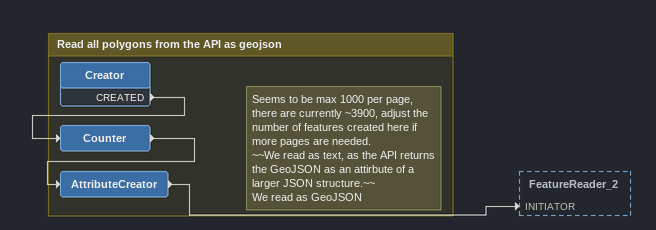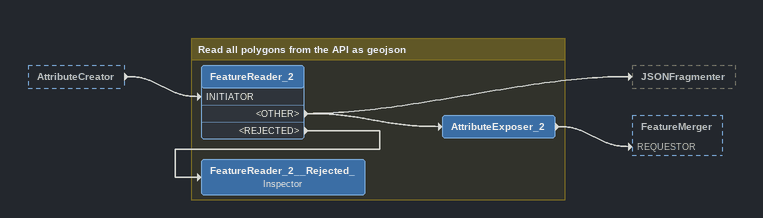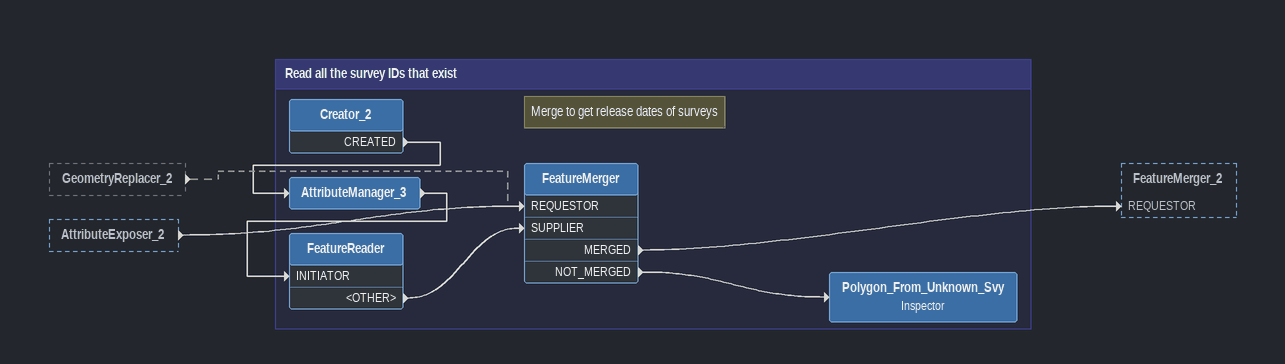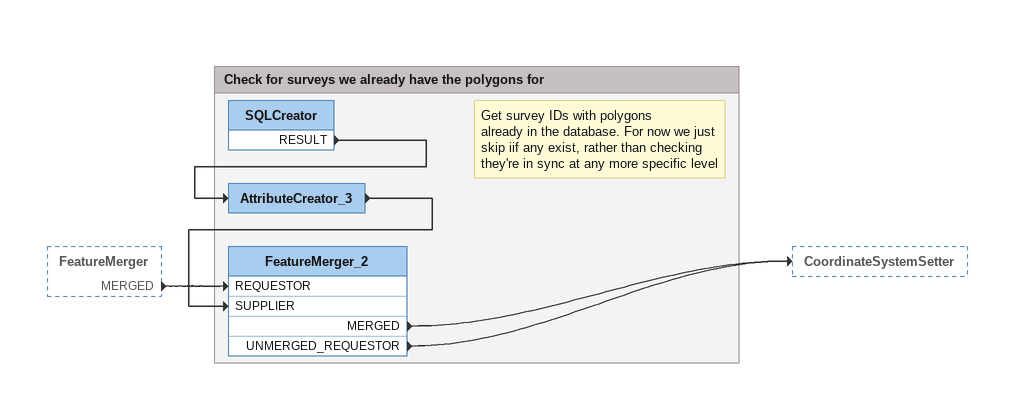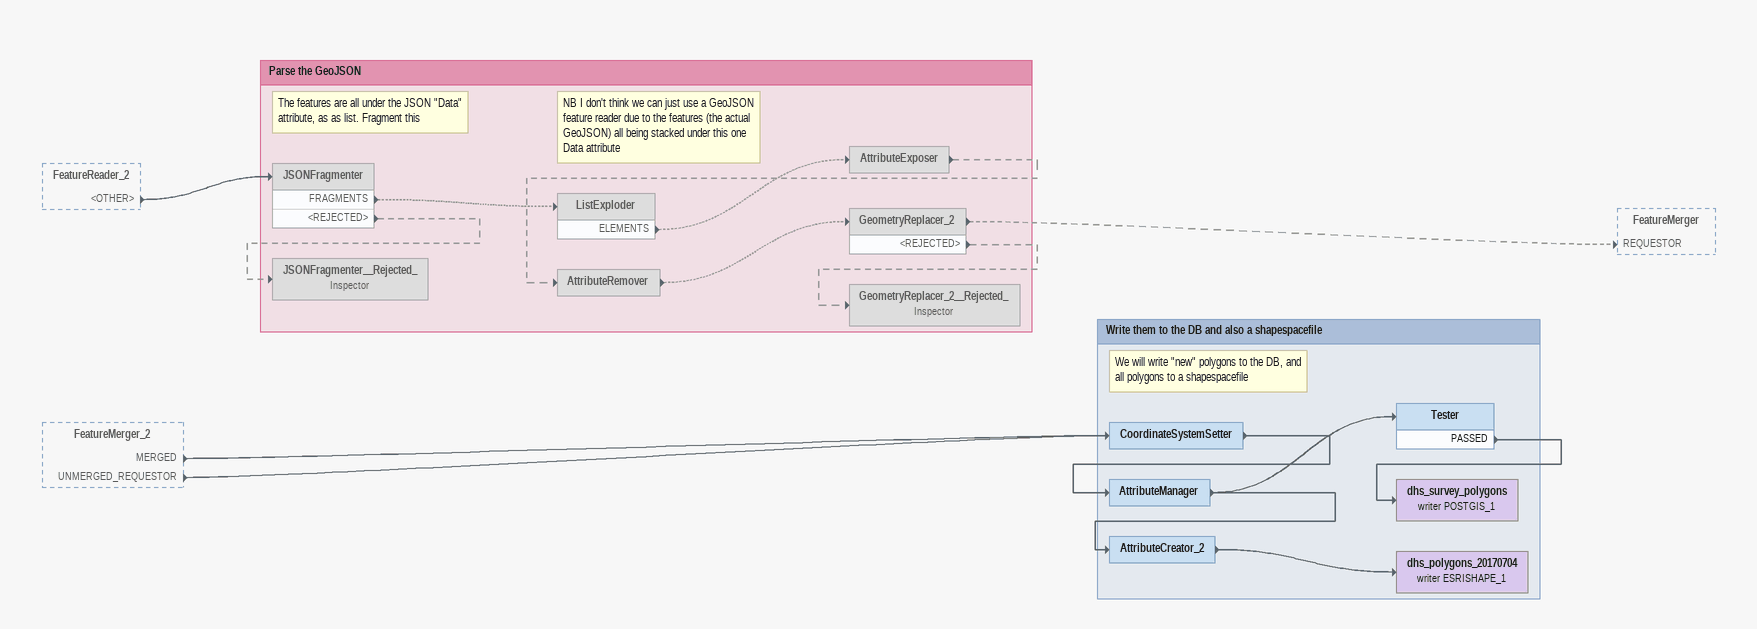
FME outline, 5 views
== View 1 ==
Bookmark: Read all polygons from the API as geojson
Creator
    CREATED -> Counter
Note: Seems to be max 1000 per page, there are currently ~3900, adjust the number of features created here if more pages are needed. / ~~We read as text, as the API returns the GeoJSON as an attirbute of a larger JSON structure.~~ / We read as GeoJSON
Counter
    -> AttributeCreator
AttributeCreator
    -> FeatureReader_2 [INITIATOR]

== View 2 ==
AttributeCreator [outside]
    -> FeatureReader_2 [INITIATOR]

Bookmark: Read all polygons from the API as geojson
FeatureReader_2
    <OTHER> -> JSONFragmenter
    <OTHER> -> AttributeExposer_2
    <REJECTED> -> FeatureReader_2__Rejected_
AttributeExposer_2
    -> FeatureMerger [REQUESTOR]
FeatureReader_2__Rejected_: Inspector

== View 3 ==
GeometryReplacer_2 [outside]
    -> FeatureMerger [REQUESTOR] [off]
AttributeExposer_2 [outside]
    -> FeatureMerger [REQUESTOR]

Bookmark: Read all the survey IDs that exist
Creator_2
    CREATED -> AttributeManager_3
AttributeManager_3
    -> FeatureReader [INITIATOR]
FeatureReader
    <OTHER> -> FeatureMerger [SUPPLIER]
Note: Merge to get release dates of surveys
FeatureMerger
    MERGED -> FeatureMerger_2 [REQUESTOR]
    NOT_MERGED -> Polygon_From_Unknown_Svy
Polygon_From_Unknown_Svy: Inspector

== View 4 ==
FeatureMerger [outside]
    MERGED -> FeatureMerger_2 [REQUESTOR]

Bookmark: Check for surveys we already have the polygons for
Note: Get survey IDs with polygons / already in the database. For now we just skip iif any exist, rather than checking they're in sync at any more specific level
SQLCreator
    RESULT -> AttributeCreator_3
AttributeCreator_3
    -> FeatureMerger_2 [SUPPLIER]
FeatureMerger_2
    MERGED -> CoordinateSystemSetter
    UNMERGED_REQUESTOR -> CoordinateSystemSetter

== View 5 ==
FeatureReader_2 [outside]
    <OTHER> -> JSONFragmenter
FeatureMerger_2 [outside]
    MERGED -> CoordinateSystemSetter
    UNMERGED_REQUESTOR -> CoordinateSystemSetter

Bookmark: Parse the GeoJSON
Note: The features are all under the JSON "Data" attribute, as as list. Fragment this
JSONFragmenter [off]
    FRAGMENTS -> ListExploder [off]
    <REJECTED> -> JSONFragmenter__Rejected_ [off]
Note: NB I don't think we can just use a GeoJSON feature reader due to the features (the actual GeoJSON) all being stacked under this one Data attribute
ListExploder [off]
    ELEMENTS -> AttributeExposer [off]
AttributeExposer [off]
    -> AttributeRemover [off]
AttributeRemover [off]
    -> GeometryReplacer_2 [off]
GeometryReplacer_2 [off]
    -> FeatureMerger [REQUESTOR] [off]
    <REJECTED> -> GeometryReplacer_2__Rejected_ [off]
GeometryReplacer_2__Rejected_: Inspector [off]
JSONFragmenter__Rejected_: Inspector [off]

Bookmark: Write them to the DB and also a shapespacefile
Note: We will write "new" polygons to the DB, and all polygons to a shapespacefile
CoordinateSystemSetter
    -> AttributeManager
AttributeManager
    -> Tester
    -> AttributeCreator_2
Tester
    PASSED -> dhs_survey_polygons (writer POSTGIS_1)
dhs_survey_polygons (writer POSTGIS_1)
AttributeCreator_2
    -> dhs_polygons_20170704 (writer ESRISHAPE_1)
dhs_polygons_20170704 (writer ESRISHAPE_1)
